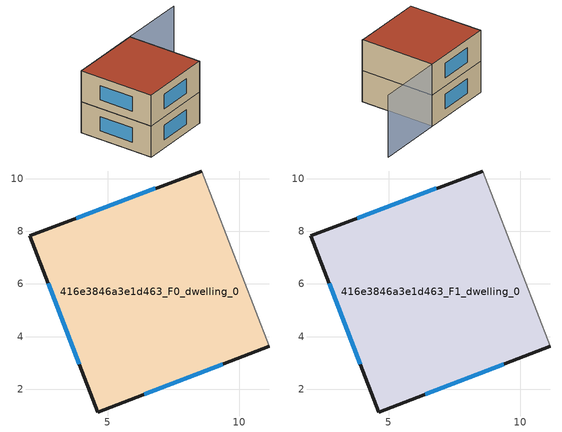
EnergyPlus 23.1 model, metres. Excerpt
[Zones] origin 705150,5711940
416e3846a3e1d463_F0_dwelling_0
 floor ground (EU_floor_Construction): 8.58,10.29 11.15,3.63 4.63,1.13 2.04,7.83 z0
 wall outside (EU_wall_Construction): 8.58,10.29 2.04,7.83 4.63,1.13 11.15,3.63 z0:3
 wall adiabatic (EU_wall_Construction): 11.15,3.63 8.58,10.29 z0:3
 window (EU_Window_Construction): 6.81,9.63 3.81,8.5 / 6.39,1.81 9.39,2.95 / 2.74,6.02 3.93,2.95 z0.81:2.19
416e3846a3e1d463_F1_dwelling_0
 floor to 416e3846a3e1d463_F0_dwelling_0 (EU_floor_Construction): 8.58,10.29 11.15,3.63 4.63,1.13 2.04,7.83 z3
 wall outside (EU_wall_Construction): 8.58,10.29 2.04,7.83 4.63,1.13 11.15,3.63 z3:6
 wall adiabatic (EU_wall_Construction): 11.15,3.63 8.58,10.29 z3:6
 window (EU_Window_Construction): 6.81,9.63 3.81,8.5 / 6.39,1.81 9.39,2.95 / 2.74,6.02 3.93,2.95 z3.81:5.19
 roof outside (EU_roof_Construction): 11.15,3.63 8.58,10.29 2.04,7.83 4.63,1.13 z6
shading: 11.15,3.61 8.58,10.29 / 8.58,10.29 14.54,12.59 z0:6
[Building]
EU S2 Campaign: North Axis=0; Terrain=City; Solar Distribution=FullExterior
[Site:Location]
London: Latitude=51.5; Longitude=-0.5; Time Zone=0; Elevation=25
[SizingPeriod:WeatherFileDays]
AnnualSizingPeriod: Begin Month=1; Begin Day of Month=1; End Month=12; End Day of Month=31; Day of Week for Start Day=Monday; Use Weather File Daylight Saving Period=No; Use Weather File Rain and Snow Indicators=No
[MATERIAL]
EU_InternalMass_Material: Roughness=MediumRough; Thickness=0.1; Conductivity=1; Density=1800; Specific Heat=900; Thermal Absorptance=0.9; Solar Absorptance=0.7; Visible Absorptance=0.7
[MATERIAL:NOMASS] Roughness=MediumRough; Thermal Absorptance=0.9; Solar Absorptance=0.7; Visible Absorptance=0.7
Name | Thermal Resistance
EU_wall_NoMass | 0.727863
EU_roof_NoMass | 0.773354
EU_floor_NoMass | 1.79329
[WINDOWMATERIAL:SIMPLEGLAZINGSYSTEM]
EU_Window_SimpleGlazing: UFactor=2.58614; Solar Heat Gain Coefficient=0.76; Visible Transmittance=0.76
[CONSTRUCTION]
EU_wall_Construction: EU_wall_NoMass
EU_roof_Construction: EU_roof_NoMass
EU_floor_Construction: EU_floor_NoMass
EU_Window_Construction: EU_Window_SimpleGlazing
EU_InternalMass_Construction: EU_InternalMass_Material
[ZONE] Type=1; Multiplier=1; Ceiling Height=autocalculate; Floor Area=autocalculate; Part of Total Floor Area=Yes
Name | Volume
416e3846a3e1d463_F0_dwelling_0 | 149.976
416e3846a3e1d463_F1_dwelling_0 | 149.977
[INTERNALMASS] Construction=EU_InternalMass_Construction; Surface Area=49.9919
Name | Zone or ZoneList
416e3846a3e1d463_F0_dwelling_0_EU_InternalMass | 416e3846a3e1d463_F0_dwelling_0
416e3846a3e1d463_F1_dwelling_0_EU_InternalMass | 416e3846a3e1d463_F1_dwelling_0
[OTHEREQUIPMENT] Fuel Type=Electricity; Design Level Calculation Method=Watts/Area; Power per Zone Floor Area=1; Fraction Latent=0; Fraction Radiant=0; Fraction Lost=0; Carbon Dioxide Generation Rate=0; EndUse Subcategory=EU_Step8_InternalGains
Name | Zone or ZoneList or Space or SpaceList | Schedule
EU_Step8_InternalGain_416e3846a3e1d463_F0_dwelling_0_f000 | 416e3846a3e1d463_F0_dwelling_0 | EU_Step8_GainSchedule_416e3846a3e1d463_F0_dwelling_0_f000
EU_Step8_InternalGain_416e3846a3e1d463_F1_dwelling_0_f000 | 416e3846a3e1d463_F1_dwelling_0 | EU_Step8_GainSchedule_416e3846a3e1d463_F1_dwelling_0_f000
[ZONEVENTILATION:DESIGNFLOWRATE] Schedule=EU_AlwaysOn; Design Flow Rate Calculation Method=AirChanges/Hour; Air Changes per Hour=0.484901; Ventilation Type=Natural; Fan Pressure Rise=0; Fan Total Efficiency=1; Constant Term Coefficient=1; Temperature Term Coefficient=0; Velocity Term Coefficient=0; Velocity Squared Term Coefficient=0; Minimum Indoor Temperature=-100; Maximum Indoor Temperature=100; Delta Temperature=-100; Minimum Outdoor Temperature=-100; Maximum Outdoor Temperature=100; Maximum Wind Speed=40
Name | Zone or ZoneList or Space or SpaceList
EU_ConstantAir_416e3846a3e1d463_F0_dwelling_0 | 416e3846a3e1d463_F0_dwelling_0
EU_ConstantAir_416e3846a3e1d463_F1_dwelling_0 | 416e3846a3e1d463_F1_dwelling_0
[HVACTEMPLATE:THERMOSTAT] Constant Heating Setpoint=20; Constant Cooling Setpoint=50
EU_HeatOnly_416e3846a3e1d463_F0_dwelling_0; EU_HeatOnly_416e3846a3e1d463_F1_dwelling_0
[HVACTEMPLATE:ZONE:IDEALLOADSAIRSYSTEM] System Availability Schedule=EU_AlwaysOn; Maximum Heating Supply Air Temperature=50; Minimum Cooling Supply Air Temperature=13; Maximum Heating Supply Air Humidity Ratio=0.0156; Minimum Cooling Supply Air Humidity Ratio=0.0077; Heating Limit=NoLimit; Cooling Limit=NoLimit; Heating Availability Schedule=EU_AlwaysOn; Cooling Availability Schedule=EU_CoolingOff; Dehumidification Control Type=ConstantSensibleHeatRatio; Cooling Sensible Heat Ratio=0.7; Dehumidification Setpoint=60; Humidification Control Type=None; Humidification Setpoint=30; Outdoor Air Method=None; Outdoor Air Flow Rate per Person=0.00944; Outdoor Air Flow Rate per Zone Floor Area=0; Outdoor Air Flow Rate per Zone=0; Demand Controlled Ventilation Type=None; Outdoor Air Economizer Type=NoEconomizer; Heat Recovery Type=None; Sensible Heat Recovery Effectiveness=0.7; Latent Heat Recovery Effectiveness=0.65
Name | Template Thermostat
416e3846a3e1d463_F0_dwelling_0 | EU_HeatOnly_416e3846a3e1d463_F0_dwelling_0
416e3846a3e1d463_F1_dwelling_0 | EU_HeatOnly_416e3846a3e1d463_F1_dwelling_0
[SIZING:ZONE] Zone Cooling Design Supply Air Temperature Input Method=SupplyAirTemperature; Zone Cooling Design Supply Air Temperature=13; Zone Heating Design Supply Air Temperature Input Method=SupplyAirTemperature; Zone Heating Design Supply Air Temperature=50; Zone Cooling Design Supply Air Humidity Ratio=0.008; Zone Heating Design Supply Air Humidity Ratio=0.008; Cooling Design Air Flow Method=DesignDay; Cooling Design Air Flow Rate=0; Cooling Minimum Air Flow per Zone Floor Area=0.000762; Cooling Minimum Air Flow=0; Cooling Minimum Air Flow Fraction=0.2; Heating Design Air Flow Method=DesignDay; Heating Design Air Flow Rate=0; Heating Maximum Air Flow per Zone Floor Area=0.002032; Heating Maximum Air Flow=0.141576; Heating Maximum Air Flow Fraction=0.3; Account for Dedicated Outdoor Air System=No; Dedicated Outdoor Air System Control Strategy=NeutralSupplyAir; Dedicated Outdoor Air Low Setpoint Temperature for Design=autosize; Dedicated Outdoor Air High Setpoint Temperature for Design=autosize; Zone Load Sizing Method=Sensible Load Only No Latent Load; Zone Latent Cooling Design Supply Air Humidity Ratio Input Method=HumidityRatioDifference; Zone Cooling Design Supply Air Humidity Ratio Difference=0.005; Zone Latent Heating Design Supply Air Humidity Ratio Input Method=HumidityRatioDifference; Zone Humidification Design Supply Air Humidity Ratio Difference=0.005
416e3846a3e1d463_F0_dwelling_0; 416e3846a3e1d463_F1_dwelling_0
[SCHEDULE:CONSTANT]
Name | Hourly Value
EU_AlwaysOn | 1
EU_CoolingOff | 0
[SCHEDULE:FILE] Column Number=1; Rows to Skip at Top=0; Number of Hours of Data=8760; Column Separator=Comma; Interpolate to Timestep=No; Minutes per Item=60; Adjust Schedule for Daylight Savings=Yes
Name | File
EU_Step8_GainSchedule_416e3846a3e1d463_F0_dwelling_0_f000 | ../../schedules/416e3846a3e1d463/416e3846a3e1d463_F0_dwelling_0_f000_gain.csv
EU_Step8_GainSchedule_416e3846a3e1d463_F1_dwelling_0_f000 | ../../schedules/416e3846a3e1d463/416e3846a3e1d463_F1_dwelling_0_f000_gain.csv
